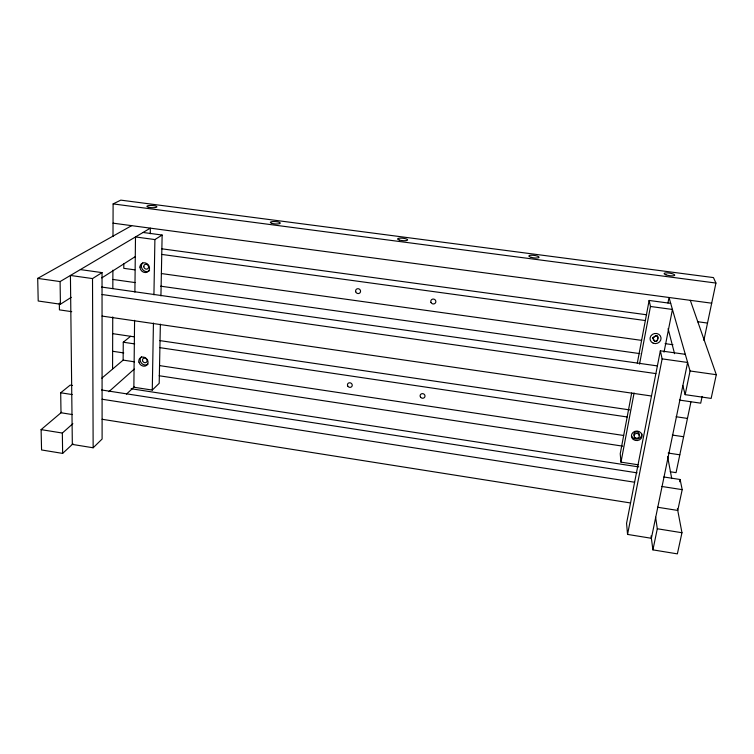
<?xml version="1.0" encoding="UTF-8"?>
<svg xmlns="http://www.w3.org/2000/svg" width="754" height="754" viewBox="0 0 754 754"><rect width="100%" height="100%" fill="white"/><g stroke="black" fill="none" stroke-linecap="round" stroke-linejoin="round"><path stroke-width="1.13" d="M112.572 368.678L112.742 316.925M112.827 288.603L112.893 270.186M112.996 236.577L113.109 203.91L120.8 200.13L713.454 277.585L715.932 283.052L703.878 340.346M130.602 336.293L123.27 342.222L123.138 360.12L134.495 361.826M123.816 263.834L123.779 268.32L134.815 269.857M134.589 320.309L133.863 387.245L152.27 390.072L159.198 383.315L160.366 324.135M134.891 292.128L135.494 236.945L154.9 239.565L162.138 235.041L160.932 295.898M150.263 233.759L150.348 228.151L60.094 281.572L37.7 278.396L38.209 301.006L60.424 304.22L71.262 297.33M152.27 390.072L153.439 323.051M153.929 294.833L154.9 239.565M631.692 392.966L620.231 453.757L620.994 462.145L638.252 464.794M637.29 363.239L649.128 300.46L670.702 303.362M620.994 462.145L634.095 392.966M639.552 364.135L650.466 306.482L649.128 300.46M667.94 302.995L669.015 297.491L690.07 370.977L685.16 394.653L711.145 398.414L716.3 374.7L690.306 300.337M660.344 350.817L626.555 523.38L627.554 534.416L651.381 538.281L687.629 362.467L662.135 358.866L660.344 350.817L685.301 354.314M627.554 534.416L662.135 358.866M664.02 352.175L672.445 309.451L650.466 306.482M677.394 508.545L681.965 532.729L677.365 553.87L652.917 549.873L657.299 528.761L655.622 517.225M690.909 402.042L676.055 472.654L670.231 471.759M679.637 481.768L680.117 479.497L663.822 476.971M680.117 479.497L682.2 489.648L677.752 510.439L657.469 507.225M702.144 396.425L700.702 403.173L679.392 400.072M102.035 272.618L92.516 278.575L70.424 275.455L72.327 444.408L93.147 447.782L102.11 439.026L102.035 272.618L80.348 269.583M61.649 412.212L41.102 429.62L41.564 449.959L62.639 453.399L72.997 443.786M126.474 394.097L134.24 386.887M62.639 453.399L62.337 433.041L72.865 423.682M108.84 391.703L134.278 369.092M101.847 378.159L123.288 359.997M72.393 414.568L60.999 412.758L60.697 392.777L70.179 385.115L72.507 385.483M101.79 277.906L135.277 256.605M37.7 278.396L131.658 225.653M113.109 203.91L715.932 283.052M113.043 223.165L711.691 303.193M143.053 232.468L162.138 235.041M161.78 248.801L646.649 314.776M697.459 321.694L707.516 323.061M161.752 254.418L645.339 320.554M161.375 273.551L641.607 340.374M665.103 343.645L672.973 344.738M112.855 279.451L135.013 282.571M160.659 286.181L639.873 353.617M101.592 287.057L657.422 365.916M690.07 370.977L716.3 374.7M102.044 294.512L655.876 373.598M71.743 311.666L59.434 309.875L59.33 303.089M102.054 316.077L651.494 396.01M112.685 333.654L134.089 336.812M159.688 340.582L629.741 409.912M676.084 416.745L687.459 418.423M123.27 342.222L134.693 343.918M159.905 347.66L627.168 416.981M112.629 351.27L123.75 352.938M672.304 435.049L683.605 436.736M159.546 365.596L623.671 435.492M159.16 375.756L622.729 446.151M668.157 453.05L679.806 454.813M131.139 388.744L638.798 466.924M101.602 389.978L637.055 472.833M60.697 392.777L72.167 394.568M102.092 399.234L634.614 482.23M661.748 486.462L682.2 489.648M102.101 419.271L630.551 502.965M41.102 429.62L62.337 433.041M657.299 528.761L681.965 532.729M668.091 328.669L674.566 353.701M682.804 385.548L685.16 394.653M667.62 456.726L671.748 478.611M651.06 535.924L652.917 549.873M60.094 281.572L60.424 304.22M92.516 278.575L93.147 447.782M148.02 364.125A4.92 4.279 42.9 0 1 141.469 363.136A4.92 4.279 42.9 0 1 141.563 356.727M149.575 270.545A5.127 4.533 49.7 0 1 142.808 269.772A5.127 4.533 49.7 0 1 142.742 262.91M634.368 435.671A2.648 2.375 -1.6 0 1 634.661 432.626A2.648 2.375 -1.6 0 1 638.044 432.334A2.648 2.375 -1.6 0 1 638.94 435.284M641.814 433.842A5.297 4.75 -1.6 0 1 637.696 438.922A5.297 4.75 -1.6 0 1 631.569 435.953M652.823 338.131C657.667 348.8 661.22 329.319 652.823 338.131M652.86 337.981C656.979 348.923 661.805 329.649 652.86 337.981M148.981 207.359A5.014 1.122 2.7 0 0 156.879 206.916A5.014 1.122 2.7 0 0 149.829 205.465A5.014 1.122 2.7 0 0 148.981 207.359M271.826 223.354A5.005 1.178 4.1 0 0 280.158 223.373A5.005 1.178 4.1 0 0 274.013 221.525A5.005 1.178 4.1 0 0 271.826 223.354M399.488 240.092A5.052 1.225 5.7 0 0 407.584 240.064A5.052 1.225 5.7 0 0 400.76 238.104A5.052 1.225 5.7 0 0 399.488 240.092M665.999 274.833A5.372 1.263 9 0 0 674.66 275.38A5.372 1.263 9 0 0 667.639 272.901A5.372 1.263 9 0 0 665.999 274.833M531.202 257.359A5.174 1.254 7.4 0 0 539.044 257.284A5.174 1.254 7.4 0 0 531.485 255.22A5.174 1.254 7.4 0 0 531.202 257.359M142.544 360.676A2.46 2.139 42.9 0 0 146.408 362.278A2.46 2.139 42.9 0 0 145.428 358.32A2.46 2.139 42.9 0 0 142.544 360.676M138.934 362.118A4.939 4.288 42.9 0 0 146.672 365.341A4.939 4.288 42.9 0 0 144.711 357.415A4.939 4.288 42.9 0 0 138.934 362.118M143.797 266.709A2.564 2.262 49.7 0 0 147.605 268.839A2.564 2.262 49.7 0 0 147.115 264.607A2.564 2.262 49.7 0 0 143.797 266.709M139.961 267.104A5.146 4.543 49.6 0 0 147.209 272.156A5.146 4.543 49.6 0 0 147.134 263.721A5.146 4.543 49.6 0 0 139.961 267.104M633.322 439.488A5.316 4.769 -1.5 0 0 641.974 436.613A5.316 4.769 -1.5 0 0 634.915 431.345A5.316 4.769 -1.5 0 0 633.322 439.488M653.19 343.174A5.532 5.08 -9.9 0 0 661.041 337.933A5.532 5.08 -9.9 0 0 652.399 334.408A5.532 5.08 -9.9 0 0 653.19 343.174M635.028 437.659A2.658 2.385 -1.5 0 0 639.354 436.217A2.658 2.385 -1.5 0 0 635.82 433.588A2.658 2.385 -1.5 0 0 635.028 437.659M347.726 386.02A2.46 2.253 28.9 0 0 351.901 386.406A2.46 2.253 28.9 0 0 349.894 382.778A2.46 2.253 28.9 0 0 347.726 386.02M355.709 291.76A2.545 2.403 36.2 0 0 359.931 292.863A2.545 2.403 36.2 0 0 358.593 288.763A2.545 2.403 36.2 0 0 355.709 291.76M420.628 397.292A2.479 2.29 20.3 0 0 424.841 396.887A2.479 2.29 20.3 0 0 422.165 393.635A2.479 2.29 20.3 0 0 420.628 397.292M430.977 302.42A2.564 2.45 22.7 0 0 435.369 303.033A2.564 2.45 22.7 0 0 433.597 299.065A2.564 2.45 22.7 0 0 430.977 302.42"/></g></svg>
